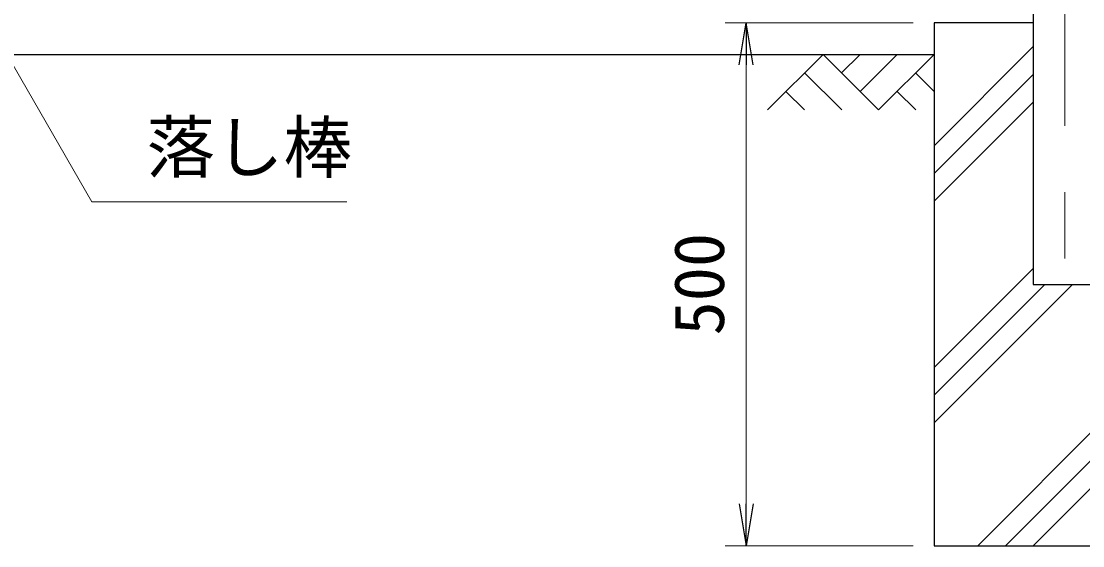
# Model space of a CAD drawing. Units: millimetres, scale not verified. Extents: x -4200 to 4200, y -2970 to 2970.
# Drawn here: x 1243 to 2259, y -1039 to -537 of the extents above; entities that cross this region are included whole.
import ezdxf
from ezdxf.enums import TextEntityAlignment as Align

# ---------------------------------------------------------------- set-up
doc = ezdxf.new("R2010")
doc.units = ezdxf.units.MM
doc.header["$LTSCALE"] = 10
doc.linetypes.add('USER1', pattern=[50.8, 31.75, -6.35, 6.35, -6.35])
for name, color, linetype, lineweight in [('0-1_D-BMK', 2, 'USER1', 13), ('0-2_D-STR1', 1, 'Continuous', 25), ('0-4_D-DCR-HCH', 7, 'Continuous', 13), ('0-5_D-BGD', 7, 'Continuous', 25), ('0-6_D-STR4', 7, 'Continuous', 25), ('0-7_D-STR-DIM', 7, 'Continuous', 13), ('0-A_D-STR-TXT', 7, 'Continuous', 13)]:
    doc.layers.add(name, color=color, linetype=linetype, lineweight=lineweight)
doc.layers.add('0-8_0', color=7, linetype='Continuous')
doc.styles.add('ＭＳ ゴシック', font='')
doc.styles.get('ＭＳ ゴシック').set_extended_font_data('MS Gothic')

# ---------------------------------------------------------------- blocks, each defined once
blk = doc.blocks.new('_Open')
at = {"layer": '0-8_0'}
blk.add_line((-10, 1.667), (0, 0), dxfattribs=at)
blk.add_lwpolyline([(-10, -1.667), (0, 0), (-10, 0)], dxfattribs=at)

msp = doc.modelspace()

# ---------------------------------------------------------------- linework, layer by layer
at = {"layer": '0-1_D-BMK'}
msp.add_line((2241.99, 696.61), (2241.99, -799.21), dxfattribs=at)
msp.add_line((2241.99, 696.61), (2241.99, -799.21), dxfattribs=at)
at = {"layer": '0-2_D-STR1'}
for p, q in [((2211.74, -490.93), (2211.74, -788.63)), ((2211.74, -490.93), (2211.74, -788.63)), ((2211.74, -788.63), (2272.24, -788.63)), ((2211.74, -788.63), (2272.24, -788.63))]:
    msp.add_line(p, q, dxfattribs=at)
at = {"layer": '0-4_D-DCR-HCH'}
for p, q in [((2010.57, -568.63), (1957.36, -621.84)), ((2010.57, -568.63), (1957.36, -621.84)), ((2010.57, -568.63), (2063.78, -621.84)), ((2010.57, -568.63), (2063.78, -621.84)), ((2028.3, -586.37), (2046.04, -568.63)), ((2028.3, -586.37), (2046.04, -568.63)), ((2046.04, -604.11), (2081.52, -568.63)), ((2046.04, -604.11), (2081.52, -568.63)), ((2063.78, -621.84), (2116.99, -568.63)), ((2063.78, -621.84), (2116.99, -568.63)), ((2116.99, -656.01), (2211.74, -561.26)), ((2116.99, -656.01), (2211.74, -561.26)), ((1992.83, -586.37), (2028.47, -621.84)), ((1992.83, -586.37), (2028.47, -621.84)), ((2099.25, -586.37), (2116.99, -604.03)), ((2099.25, -586.37), (2116.99, -604.03)), ((2116.99, -682.53), (2211.74, -587.78)), ((2116.99, -682.53), (2211.74, -587.78)), ((1975.09, -604.11), (1992.91, -621.84)), ((1975.09, -604.11), (1992.91, -621.84)), ((2081.52, -604.11), (2099.34, -621.84)), ((2081.52, -604.11), (2099.34, -621.84)), ((2116.99, -709.05), (2211.74, -614.3)), ((2116.99, -709.05), (2211.74, -614.3)), ((2116.99, -868.15), (2211.74, -773.4)), ((2116.99, -868.15), (2211.74, -773.4)), ((2116.99, -921.18), (2249.54, -788.63)), ((2116.99, -894.66), (2223.02, -788.63)), ((2116.99, -921.18), (2249.54, -788.63)), ((2116.99, -894.66), (2223.02, -788.63)), ((2158.64, -1038.63), (2366.99, -830.28)), ((2158.64, -1038.63), (2366.99, -830.28)), ((2185.15, -1038.63), (2366.99, -856.79)), ((2185.15, -1038.63), (2366.99, -856.79)), ((2211.67, -1038.63), (2366.99, -883.31)), ((2211.67, -1038.63), (2366.99, -883.31))]:
    msp.add_line(p, q, dxfattribs=at)
at = {"layer": '0-5_D-BGD'}
msp.add_line((366.99, -568.63), (2116.99, -568.63), dxfattribs=at)
msp.add_line((366.99, -568.63), (2116.99, -568.63), dxfattribs=at)
at = {"layer": '0-6_D-STR4'}
for p, q in [((2116.99, -538.63), (2116.99, -1038.63)), ((2211.74, -538.63), (2116.99, -538.63)), ((2116.99, -538.63), (2116.99, -1038.63)), ((2211.74, -538.63), (2116.99, -538.63)), ((2116.99, -1038.63), (2366.99, -1038.63)), ((2116.99, -1038.63), (2366.99, -1038.63))]:
    msp.add_line(p, q, dxfattribs=at)
at = {"layer": '0-7_D-STR-DIM'}
for p, q in [((2096.99, -538.63), (1916.99, -538.63)), ((2096.99, -538.63), (1916.99, -538.63)), ((1936.99, -578.63), (1936.99, -998.63)), ((1936.99, -578.63), (1936.99, -998.63)), ((2096.99, -1038.63), (1916.99, -1038.63)), ((2096.99, -1038.63), (1916.99, -1038.63))]:
    msp.add_line(p, q, dxfattribs=at)
at = {"layer": '0-A_D-STR-TXT'}
msp.add_lwpolyline([(1554.77, -709.62), (1310.45, -709.62), (1216.78, -547.38)], dxfattribs=at)
msp.add_lwpolyline([(1554.77, -709.62), (1310.45, -709.62), (1216.78, -547.38)], dxfattribs=at)

# ---------------------------------------------------------------- block references
at = {"layer": '0-7_D-STR-DIM', "xscale": 4, "yscale": 4}
for p, rotation in [((1936.99, -538.63), 90), ((1936.99, -538.63), 90), ((1936.99, -1038.63), 270), ((1936.99, -1038.63), 270)]:
    msp.add_blockref('_Open', p, dxfattribs=dict(at, rotation=rotation))

# ---------------------------------------------------------------- texts
at = {"layer": '0-7_D-STR-DIM', "style": 'ＭＳ ゴシック'}
msp.add_text('500', height=48.09, rotation=90, dxfattribs=at).set_placement((1930.24, -837.51), align=Align.BOTTOM_LEFT)
msp.add_text('500', height=48.09, rotation=90, dxfattribs=at).set_placement((1930.24, -837.51), align=Align.BOTTOM_LEFT)
at = {"layer": '0-A_D-STR-TXT', "style": 'ＭＳ ゴシック'}
msp.add_text('落し棒', height=48.09, dxfattribs=at).set_placement((1362.89, -695.89), align=Align.BOTTOM_LEFT)
msp.add_text('落し棒', height=48.09, dxfattribs=at).set_placement((1362.89, -695.89), align=Align.BOTTOM_LEFT)

doc.saveas('drawing.dxf')
